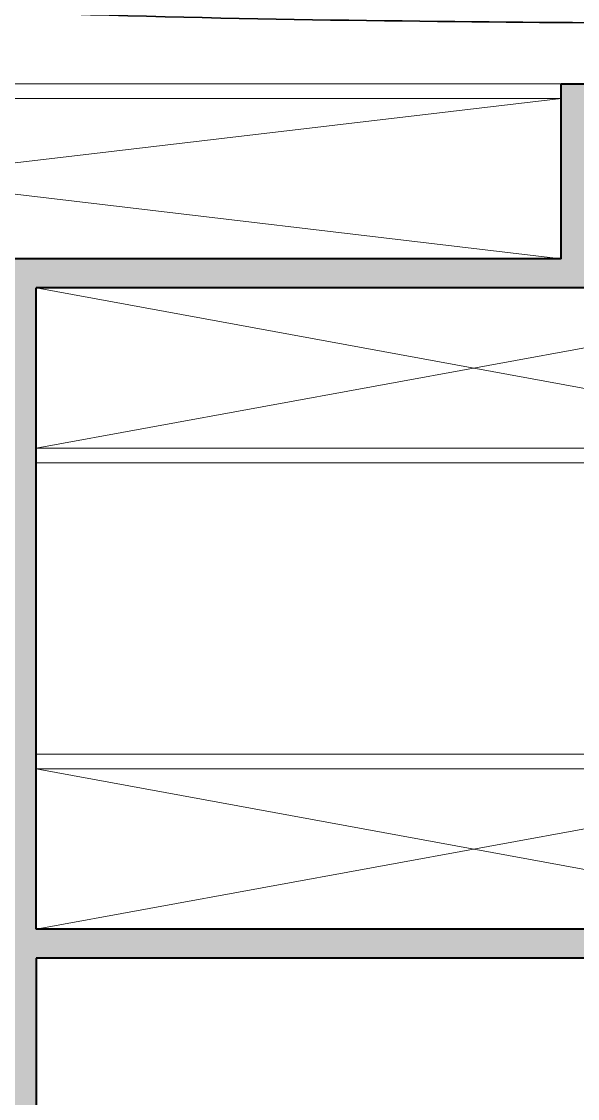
# Model space of a CAD drawing. Header units: millimetres. Extents: x 898 to 1196, y 229 to 443.
# Drawn here: x 1164.063 to 1165.969, y 405.118 to 408.813 of the extents above; entities that cross this region are included whole.
import ezdxf

# ---------------------------------------------------------------- set-up
doc = ezdxf.new("R2010")
doc.units = ezdxf.units.MM
for name, color, linetype, lineweight in [('COMMANDE CH SOL', 20, 'Continuous', 35), ('p hachure', 253, 'Continuous', 15), ('p menuiserie', 5, 'Continuous', 20), ('p mur', 7, 'Continuous', 40), ('p symbole', 6, 'Continuous', 20)]:
    doc.layers.add(name, color=color, linetype=linetype, lineweight=lineweight)

msp = doc.modelspace()

# ---------------------------------------------------------------- hatches: boundary and pattern name
at = {"layer": 'p hachure', "transparency": 33554559}
h = msp.add_hatch(color=256, dxfattribs=at)
h.dxf.hatch_style = 1
h.paths.add_polyline_path([(1161.2635, 407.9991), (1161.2635, 408.5991), (1161.0635, 408.5991), (1161.0635, 408.4991), (1161.1635, 408.4991), (1161.1635, 405.5991), (1161.8635, 405.5991), (1161.8635, 405.6991), (1161.2635, 405.6991), (1161.2635, 407.8991), (1164.0135, 407.8991), (1164.0135, 405.6991), (1163.4135, 405.6991), (1163.4135, 405.5991), (1164.0135, 405.5991), (1164.0135, 404.1991), (1163.4135, 404.1991), (1163.4135, 404.0991), (1164.0135, 404.0991), (1164.0135, 401.8991), (1163.1635, 401.8991), (1163.1635, 401.5491), (1164.2635, 401.5491), (1164.2635, 401.8991), (1164.1135, 401.8991), (1164.1135, 405.5991), (1167.2135, 405.5991), (1167.2135, 406.2991), (1167.1135, 406.2991), (1167.1135, 405.6991), (1164.1135, 405.6991), (1164.1135, 407.8991), (1167.1135, 407.8991), (1167.1135, 407.2991), (1167.2135, 407.2991), (1167.2135, 407.8991), (1167.3635, 407.8991), (1167.3635, 407.9991), (1167.2135, 407.9991), (1167.2135, 408.5991), (1165.9135, 408.5991), (1165.9135, 407.9991)])
h.paths.add_polyline_path([(1167.1135, 407.9991), (1166.0135, 407.9991), (1166.0135, 408.4991), (1167.1135, 408.4991)], flags=16)

# ---------------------------------------------------------------- linework, layer by layer
at = {"layer": 'COMMANDE CH SOL', "color": 1}
for points in [[(1169.7143, 407.7256), (1169.0357, 408.3277), (1166.783, 409.153), (1165.0182, 409.0584), (1162.4269, 408.9035), (1161.35, 409.35), (1159.85, 410.3)], [(1167.2064, 407.7486), (1167.95, 408.8), (1166.5, 408.8), (1161.7, 408.85), (1160.5, 409.4), (1159.95, 410.05)]]:
    msp.add_open_spline(points, degree=3, dxfattribs=at)
at = {"layer": 'p menuiserie'}
for p, q in [((1161.2635, 408.5991), (1165.9135, 408.5991)), ((1161.2635, 408.5491), (1165.9135, 408.5491)), ((1164.1135, 407.3491), (1167.1135, 407.3491)), ((1164.1135, 407.2991), (1167.1135, 407.2991)), ((1164.1135, 406.2991), (1167.1135, 406.2991)), ((1164.1135, 406.2491), (1167.1135, 406.2491))]:
    msp.add_line(p, q, dxfattribs=at)
at = {"layer": 'p mur'}
for p, q in [((1165.9135, 407.9991), (1165.9135, 408.5991)), ((1165.9135, 408.5991), (1167.2135, 408.5991)), ((1165.9135, 407.9991), (1161.2635, 407.9991)), ((1164.1135, 405.6991), (1164.1135, 407.8991)), ((1167.1135, 407.8991), (1164.1135, 407.8991)), ((1167.1135, 405.6991), (1164.1135, 405.6991)), ((1167.2135, 405.5991), (1164.1135, 405.5991)), ((1164.1135, 405.5991), (1164.1135, 401.8991))]:
    msp.add_line(p, q, dxfattribs=at)
at = {"layer": 'p symbole'}
for p, q in [((1165.9135, 408.5491), (1161.2635, 407.9991)), ((1161.2635, 408.5491), (1165.9135, 407.9991)), ((1164.1135, 407.3491), (1167.1135, 407.8991)), ((1167.1135, 407.3491), (1164.1135, 407.8991)), ((1164.1135, 405.6991), (1167.1135, 406.2491)), ((1167.1135, 405.6991), (1164.1135, 406.2491))]:
    msp.add_line(p, q, dxfattribs=at)

doc.saveas('drawing.dxf')
